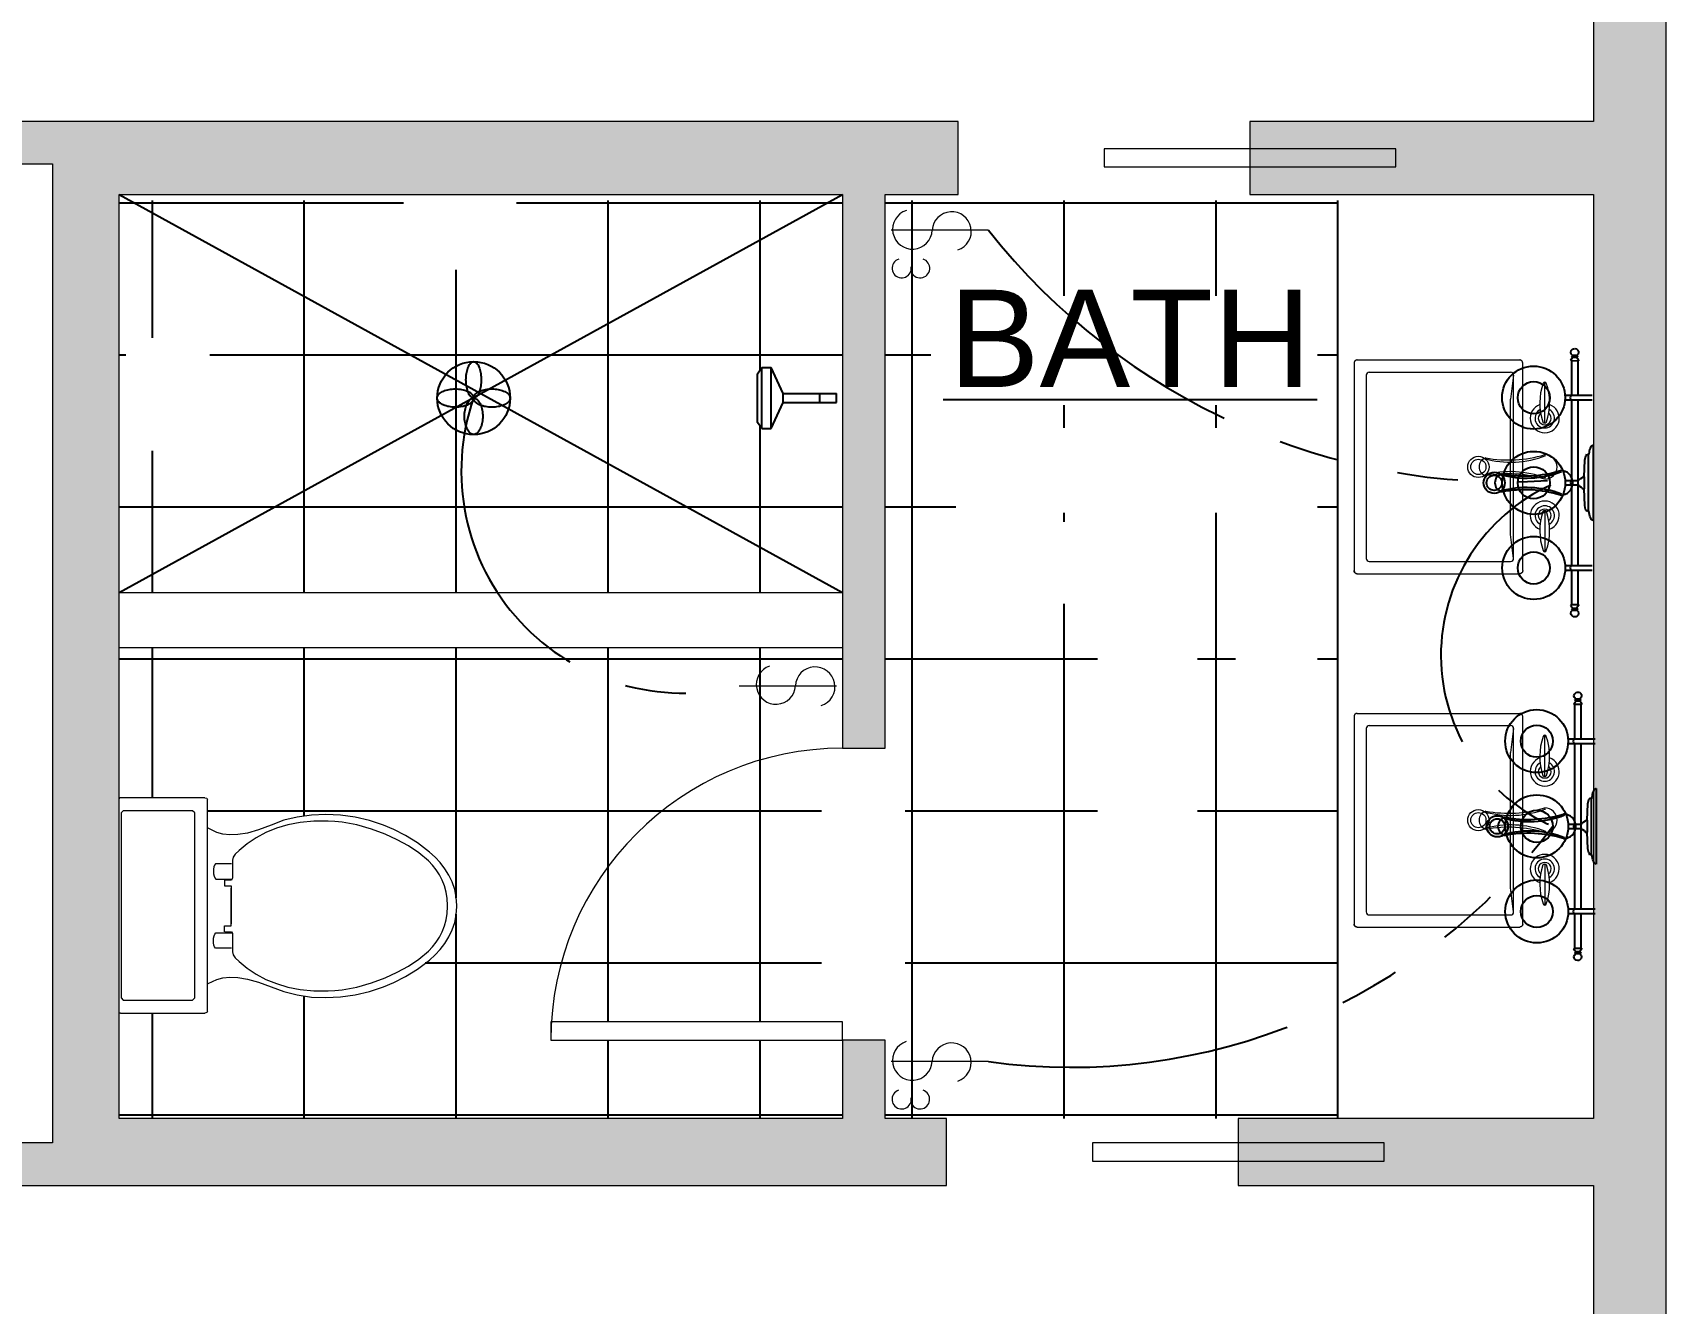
# Model space of a CAD drawing. Header units: inches. Extents: x -28708 to -16583, y 64755 to 66587.
# Drawn here: x -18223.6 to -18089.3, y 65922 to 66026.5 of the extents above; entities that cross this region are included whole.
import ezdxf

# ---------------------------------------------------------------- set-up
doc = ezdxf.new("R2010")
doc.units = ezdxf.units.IN
doc.header["$LTSCALE"] = 20
doc.header["$MEASUREMENT"] = 0
doc.linetypes.add('PHANTOM', pattern=[2.5, 1.25, -0.25, 0.25, -0.25, 0.25, -0.25])
doc.linetypes.add('Solid', pattern=[0])
for name, color, linetype in [('COUNTER TOPS', 2, 'Continuous'), ('DIM', 2, 'Continuous'), ('DOOR', 3, 'Continuous'), ('ELECTRICAL FIXTURES', 1, 'Continuous'), ('HATCH', 9, 'Continuous'), ('TEXT', 3, 'Continuous'), ('WALL', 5, 'Continuous')]:
    doc.layers.add(name, color=color, linetype=linetype)
doc.layers.add('Electrical', color=1, linetype='Continuous', lineweight=25)
doc.layers.add('FIXTURES_ INTERIOR', color=1, linetype='Continuous', lineweight=5)
doc.styles.add('Arial', font='arial.ttf')

# ---------------------------------------------------------------- blocks, each defined once
blk = doc.blocks.new('A$C097535F1')
at = {"layer": 'FIXTURES_ INTERIOR', "linetype": 'Solid'}
blk.add_line((1.63, 8), (1.63, 0), dxfattribs=at)
for centre, radius, start, end in [((1.72, 4.98), 1.61, 18.6673, 266.5257), ((1.55, 1.75), 1.63, 197.9114, 87.2774)]:
    blk.add_arc(centre, radius, start, end, dxfattribs=at)
blk = doc.blocks.new('A$C7F914379')
at = {"layer": 'FIXTURES_ INTERIOR', "linetype": 'Solid'}
for p, q in [((1.63, 8), (1.63, 0)), ((4.63, 1.63), (5, 1.63))]:
    blk.add_line(p, q, dxfattribs=at)
for centre, radius, start, end in [((1.72, 4.98), 1.61, 18.6673, 266.5257), ((1.55, 1.75), 1.63, 197.9114, 87.2774), ((4.75, 2.38), 0.792, 288.2098, 161.7902), ((4.75, 0.87), 0.792, 198.2098, 71.7902)]:
    blk.add_arc(centre, radius, start, end, dxfattribs=at)
blk = doc.blocks.new('A$C6980638A')
at = {"layer": 'ELECTRICAL FIXTURES', "linetype": 'Solid'}
for p, q in [((3.86, 8.93), (3.86, 7.24)), ((4.22, 7.24), (4.22, 8.93)), ((7.93, 9), (7.93, 9.02)), ((7.93, 9.02), (11.04, 9.02)), ((7.99, 8.88), (7.93, 9)), ((8.19, 8.8), (7.99, 8.88)), ((8.26, 8.74), (8.19, 8.8)), ((8.68, 8.68), (8.26, 8.74)), ((8.75, 8.62), (8.68, 8.68)), ((8.69, 8.51), (8.71, 8.58)), ((8.74, 8.48), (8.69, 8.51)), ((8.71, 8.58), (8.75, 8.62)), ((8.82, 8.41), (8.74, 8.48)), ((13.32, 8.62), (8.75, 8.62)), ((9.18, 8.34), (8.82, 8.41)), ((10.54, 8.28), (9.18, 8.34)), ((10.5, 8.22), (10.54, 8.28)), ((10.6, 8.13), (10.5, 8.22)), ((10.54, 8.28), (11.53, 8.28)), ((10.67, 7.99), (10.6, 8.13)), ((11.04, 9.02), (14.14, 9.02)), ((11.51, 8.15), (11.42, 8.06)), ((11.57, 8.22), (11.51, 8.15)), ((12.89, 8.34), (11.53, 8.28)), ((11.53, 8.28), (11.57, 8.22)), ((13.22, 8.4), (12.89, 8.34)), ((13.29, 8.46), (13.22, 8.4)), ((13.37, 8.49), (13.29, 8.46)), ((13.37, 8.67), (13.32, 8.62)), ((13.32, 8.62), (13.39, 8.54)), ((13.79, 8.73), (13.37, 8.67)), ((13.39, 8.54), (13.37, 8.49)), ((13.84, 8.77), (13.79, 8.73)), ((13.95, 8.82), (13.84, 8.77)), ((14.09, 8.89), (13.95, 8.82)), ((14.14, 9.02), (14.09, 8.89)), ((17.86, 8.93), (17.86, 7.78)), ((18.22, 7.78), (18.22, 8.93)), ((0, 7.51), (0.02, 7.64)), ((0.01, 7.4), (0, 7.51)), ((0.02, 7.4), (0.01, 7.4)), ((0.02, 7.64), (0.12, 7.76)), ((0.05, 7.33), (0.02, 7.4)), ((0.16, 7.22), (0.05, 7.33)), ((0.12, 7.76), (0.21, 7.81)), ((0.31, 7.19), (0.16, 7.22)), ((0.21, 7.81), (0.31, 7.82)), ((0.31, 7.82), (0.45, 7.79)), ((0.45, 7.22), (0.31, 7.19)), ((0.45, 7.79), (0.58, 7.68)), ((0.58, 7.33), (0.45, 7.22)), ((0.58, 7.68), (0.64, 7.75)), ((0.58, 7.68), (0.58, 7.33)), ((0.61, 7.27), (0.58, 7.33)), ((0.66, 7.28), (0.61, 7.27)), ((0.64, 7.75), (0.67, 7.73)), ((0.71, 7.38), (0.66, 7.28)), ((0.67, 7.73), (0.71, 7.64)), ((0.71, 7.64), (0.82, 7.74)), ((0.71, 7.38), (0.71, 7.64)), ((0.74, 7.33), (0.71, 7.38)), ((0.96, 7.19), (0.74, 7.33)), ((0.82, 7.74), (0.98, 7.82)), ((1.02, 7.24), (0.96, 7.19)), ((0.98, 7.82), (1.01, 7.8)), ((1.01, 7.8), (1.03, 7.76)), ((1.03, 7.78), (1.02, 7.24)), ((1.02, 7.24), (3.86, 7.24)), ((3.86, 7.78), (1.03, 7.78)), ((3.86, 7.78), (3.86, 7.78)), ((3.86, 7.24), (3.86, 6.71)), ((4.22, 7.78), (4.22, 7.78)), ((10.86, 7.78), (4.22, 7.78)), ((4.22, 6.69), (4.22, 7.24)), ((4.22, 7.24), (10.86, 7.24)), ((10.86, 7.77), (10.67, 7.99)), ((10.86, 6.7), (10.86, 7.77)), ((11.34, 7.91), (11.21, 7.79)), ((11.21, 6.69), (11.21, 7.79)), ((17.86, 7.78), (11.21, 7.78)), ((11.21, 7.24), (17.86, 7.24)), ((11.42, 8.06), (11.34, 7.91)), ((17.86, 7.78), (17.86, 6.71)), ((17.86, 7.78), (17.86, 7.78)), ((18.22, 6.69), (18.22, 7.78)), ((21.05, 7.78), (18.22, 7.78)), ((18.22, 7.24), (21.05, 7.24)), ((21.11, 7.19), (21.04, 7.25)), ((21.05, 7.78), (21.06, 7.8)), ((21.05, 7.24), (21.05, 7.78)), ((21.06, 7.8), (21.13, 7.81)), ((21.25, 7.27), (21.11, 7.19)), ((21.13, 7.81), (21.33, 7.68)), ((21.37, 7.38), (21.25, 7.27)), ((21.33, 7.68), (21.37, 7.64)), ((21.37, 7.64), (21.41, 7.74)), ((21.37, 7.64), (21.37, 7.38)), ((21.41, 7.28), (21.37, 7.38)), ((21.41, 7.74), (21.44, 7.75)), ((21.45, 7.26), (21.41, 7.28)), ((21.44, 7.75), (21.5, 7.68)), ((21.5, 7.33), (21.45, 7.26)), ((21.5, 7.68), (21.63, 7.79)), ((21.5, 7.33), (21.5, 7.68)), ((21.63, 7.22), (21.5, 7.33)), ((21.63, 7.79), (21.77, 7.82)), ((21.77, 7.19), (21.63, 7.22)), ((21.77, 7.82), (21.91, 7.79)), ((21.86, 7.2), (21.77, 7.19)), ((21.95, 7.25), (21.86, 7.2)), ((21.91, 7.79), (22.02, 7.68)), ((22.05, 7.38), (21.95, 7.25)), ((22.02, 7.68), (22.06, 7.61)), ((22.07, 7.51), (22.05, 7.38)), ((22.06, 7.61), (22.07, 7.51))]:
    blk.add_line(p, q, dxfattribs=at)
for centre, radius in [((4.03, 4.12), 2.59), ((4.04, 4.13), 1.32), ((11.04, 4.13), 2.59), ((11.04, 4.13), 1.32), ((18.04, 4.13), 2.59), ((18.04, 4.13), 1.32), ((11.04, 0.88), 0.875), ((11.04, 0.88), 0.625)]:
    blk.add_circle(centre, radius, dxfattribs=at)
for centre, radius, start, end in [((4.04, 7.34), 0.208, 208.7455, 331.2219), ((11.04, 6.33), 1.01, 359.986, 179.972), ((11.01, 8.24), 0.494, 252.5031, 294.4345), ((11.04, 7.35), 0.209, 212.1915, 327.7725), ((18.04, 7.34), 0.211, 209.5214, 328.8075), ((0.17, 3.37), 10.3, 349.5485, 16.7194), ((2.63, 3.52), 8.02, 344.3919, 21.2105), ((19.45, 3.52), 8.02, 158.7888, 195.6086), ((21.91, 3.37), 10.3, 163.2895, 190.4411), ((11.04, 1.7), 0.767, 194.9231, 345.0946)]:
    blk.add_arc(centre, radius, start, end, dxfattribs=at)
blk = doc.blocks.new('A$C249171AF')
at = {"layer": 'ELECTRICAL FIXTURES', "linetype": 'Solid'}
for p, q in [((2.49, 5.36), (2.52, 5.46)), ((2.52, 5.46), (2.56, 5.56)), ((2.56, 5.56), (2.6, 5.65)), ((2.6, 5.65), (2.64, 5.73)), ((2.64, 5.73), (2.69, 5.8)), ((2.69, 5.8), (2.74, 5.86)), ((2.74, 5.86), (2.79, 5.91)), ((2.79, 5.91), (2.84, 5.95)), ((2.84, 5.95), (2.89, 5.98)), ((2.89, 5.98), (2.95, 5.99)), ((2.95, 5.99), (3, 6)), ((3, 6), (3, 6)), ((3, 6), (3.05, 5.99)), ((3.05, 5.99), (3.11, 5.98)), ((3.11, 5.98), (3.16, 5.95)), ((3.16, 5.95), (3.21, 5.91)), ((3.21, 5.91), (3.26, 5.86)), ((3.26, 5.86), (3.31, 5.8)), ((3.31, 5.8), (3.36, 5.73)), ((3.36, 5.73), (3.4, 5.65)), ((3.4, 5.65), (3.44, 5.56)), ((3.44, 5.56), (3.48, 5.46)), ((3.48, 5.46), (3.51, 5.36)), ((2.37, 4.5), (2.38, 4.63)), ((2.38, 4.37), (2.37, 4.5)), ((2.38, 4.76), (2.4, 4.89)), ((2.38, 4.63), (2.38, 4.76)), ((2.38, 4.24), (2.38, 4.37)), ((2.4, 4.11), (2.38, 4.24)), ((2.4, 4.89), (2.41, 5.01)), ((2.41, 3.99), (2.4, 4.11)), ((2.41, 5.01), (2.43, 5.13)), ((2.43, 5.13), (2.46, 5.25)), ((2.46, 5.25), (2.49, 5.36)), ((3.51, 5.36), (3.54, 5.25)), ((3.54, 5.25), (3.57, 5.13)), ((3.57, 5.13), (3.59, 5.01)), ((3.59, 5.01), (3.6, 4.89)), ((3.6, 4.11), (3.59, 3.99)), ((3.6, 4.89), (3.62, 4.76)), ((3.62, 4.24), (3.6, 4.11)), ((3.62, 4.76), (3.62, 4.63)), ((3.62, 4.63), (3.62, 4.5)), ((3.62, 4.5), (3.62, 4.37)), ((3.62, 4.37), (3.62, 4.24)), ((0, 3), (0.01, 3.07)), ((0.01, 2.93), (0, 3)), ((0.01, 3.07), (0.02, 3.13)), ((0.02, 2.87), (0.01, 2.93)), ((0.02, 3.13), (0.05, 3.19)), ((0.05, 2.81), (0.02, 2.87)), ((0.05, 3.19), (0.09, 3.26)), ((0.09, 2.74), (0.05, 2.81)), ((0.09, 3.26), (0.14, 3.32)), ((0.14, 2.68), (0.09, 2.74)), ((0.14, 3.32), (0.2, 3.37)), ((0.2, 3.37), (0.27, 3.43)), ((0.27, 3.43), (0.35, 3.48)), ((0.35, 3.48), (0.44, 3.53)), ((0.44, 3.53), (0.54, 3.57)), ((0.54, 3.57), (0.64, 3.61)), ((0.64, 3.61), (0.75, 3.65)), ((0.75, 3.65), (0.87, 3.68)), ((0.87, 3.68), (0.99, 3.7)), ((0.99, 3.7), (1.11, 3.72)), ((1.11, 3.72), (1.24, 3.74)), ((1.24, 3.74), (1.37, 3.75)), ((1.37, 3.75), (1.5, 3.75)), ((1.5, 3.75), (1.5, 3.75)), ((1.5, 3.75), (1.63, 3.75)), ((1.63, 3.75), (1.76, 3.74)), ((1.76, 3.74), (1.89, 3.72)), ((1.89, 3.72), (2.01, 3.7)), ((2.01, 3.7), (2.13, 3.68)), ((2.13, 3.68), (2.25, 3.65)), ((2.25, 3.65), (2.36, 3.61)), ((2.36, 3.61), (2.46, 3.57)), ((2.43, 3.87), (2.41, 3.99)), ((2.46, 3.75), (2.43, 3.87)), ((2.49, 3.64), (2.46, 3.75)), ((2.46, 3.57), (2.56, 3.53)), ((2.52, 3.54), (2.49, 3.64)), ((2.56, 3.44), (2.52, 3.54)), ((2.52, 2.65), (2.57, 2.73)), ((2.56, 3.53), (2.65, 3.48)), ((2.6, 3.35), (2.56, 3.44)), ((2.57, 2.73), (2.62, 2.8)), ((2.64, 3.27), (2.6, 3.35)), ((2.62, 2.8), (2.68, 2.86)), ((2.69, 3.2), (2.64, 3.27)), ((2.65, 3.48), (2.73, 3.43)), ((2.68, 2.86), (2.74, 2.91)), ((2.74, 3.14), (2.69, 3.2)), ((2.73, 3.43), (2.8, 3.37)), ((2.79, 3.09), (2.74, 3.14)), ((2.74, 2.91), (2.81, 2.95)), ((2.84, 3.05), (2.79, 3.09)), ((2.8, 3.37), (2.86, 3.32)), ((2.81, 2.95), (2.87, 2.98)), ((2.89, 3.02), (2.84, 3.05)), ((2.86, 3.32), (2.91, 3.26)), ((2.91, 2.74), (2.86, 2.68)), ((2.87, 2.98), (2.93, 2.99)), ((2.95, 3.01), (2.89, 3.02)), ((2.91, 3.26), (2.95, 3.19)), ((2.95, 2.81), (2.91, 2.74)), ((2.93, 2.99), (3, 3)), ((2.95, 3.19), (2.98, 3.13)), ((3, 3), (2.95, 3.01)), ((2.98, 2.87), (2.95, 2.81)), ((2.98, 3.13), (2.99, 3.07)), ((2.99, 2.93), (2.98, 2.87)), ((2.99, 3.07), (3, 3)), ((3, 3), (2.99, 2.93)), ((3, 3), (3.01, 3.07)), ((3.05, 3.01), (3, 3)), ((3.01, 2.93), (3, 3)), ((3, 3), (3, 3)), ((3, 3), (3.07, 2.99)), ((3.01, 3.07), (3.02, 3.13)), ((3.02, 2.87), (3.01, 2.93)), ((3.02, 3.13), (3.05, 3.19)), ((3.05, 2.81), (3.02, 2.87)), ((3.05, 3.19), (3.09, 3.26)), ((3.11, 3.02), (3.05, 3.01)), ((3.09, 2.74), (3.05, 2.81)), ((3.07, 2.99), (3.13, 2.98)), ((3.09, 3.26), (3.14, 3.32)), ((3.14, 2.68), (3.09, 2.74)), ((3.16, 3.05), (3.11, 3.02)), ((3.13, 2.98), (3.19, 2.95)), ((3.14, 3.32), (3.2, 3.37)), ((3.21, 3.09), (3.16, 3.05)), ((3.19, 2.95), (3.26, 2.91)), ((3.2, 3.37), (3.27, 3.43)), ((3.26, 3.14), (3.21, 3.09)), ((3.31, 3.2), (3.26, 3.14)), ((3.26, 2.91), (3.32, 2.86)), ((3.27, 3.43), (3.35, 3.48)), ((3.36, 3.27), (3.31, 3.2)), ((3.32, 2.86), (3.37, 2.8)), ((3.35, 3.48), (3.44, 3.53)), ((3.4, 3.35), (3.36, 3.27)), ((3.37, 2.8), (3.43, 2.73)), ((3.44, 3.44), (3.4, 3.35)), ((3.43, 2.73), (3.48, 2.65)), ((3.44, 3.53), (3.54, 3.57)), ((3.48, 3.54), (3.44, 3.44)), ((3.51, 3.64), (3.48, 3.54)), ((3.54, 3.75), (3.51, 3.64)), ((3.57, 3.87), (3.54, 3.75)), ((3.54, 3.57), (3.64, 3.61)), ((3.59, 3.99), (3.57, 3.87)), ((3.64, 3.61), (3.75, 3.65)), ((3.75, 3.65), (3.87, 3.68)), ((3.87, 3.68), (3.99, 3.7)), ((3.99, 3.7), (4.11, 3.72)), ((4.11, 3.72), (4.24, 3.74)), ((4.24, 3.74), (4.37, 3.75)), ((4.37, 3.75), (4.5, 3.75)), ((4.5, 3.75), (4.5, 3.75)), ((4.5, 3.75), (4.63, 3.75)), ((4.63, 3.75), (4.76, 3.74)), ((4.76, 3.74), (4.89, 3.72)), ((4.89, 3.72), (5.01, 3.7)), ((5.01, 3.7), (5.13, 3.68)), ((5.13, 3.68), (5.25, 3.65)), ((5.25, 3.65), (5.36, 3.61)), ((5.36, 3.61), (5.46, 3.57)), ((5.46, 3.57), (5.56, 3.53)), ((5.56, 3.53), (5.65, 3.48)), ((5.65, 3.48), (5.73, 3.43)), ((5.73, 3.43), (5.8, 3.37)), ((5.8, 3.37), (5.86, 3.32)), ((5.86, 3.32), (5.91, 3.26)), ((5.91, 2.74), (5.86, 2.68)), ((5.91, 3.26), (5.95, 3.19)), ((5.95, 2.81), (5.91, 2.74)), ((5.95, 3.19), (5.98, 3.13)), ((5.98, 2.87), (5.95, 2.81)), ((5.98, 3.13), (5.99, 3.07)), ((5.99, 2.93), (5.98, 2.87)), ((5.99, 3.07), (6, 3)), ((6, 3), (5.99, 2.93)), ((0.2, 2.62), (0.14, 2.68)), ((0.27, 2.57), (0.2, 2.62)), ((0.35, 2.52), (0.27, 2.57)), ((0.44, 2.47), (0.35, 2.52)), ((0.54, 2.43), (0.44, 2.47)), ((0.64, 2.39), (0.54, 2.43)), ((0.75, 2.35), (0.64, 2.39)), ((0.87, 2.32), (0.75, 2.35)), ((0.99, 2.3), (0.87, 2.32)), ((1.11, 2.28), (0.99, 2.3)), ((1.24, 2.26), (1.11, 2.28)), ((1.37, 2.25), (1.24, 2.26)), ((1.5, 2.25), (1.37, 2.25)), ((1.63, 2.25), (1.5, 2.25)), ((1.76, 2.26), (1.63, 2.25)), ((1.89, 2.28), (1.76, 2.26)), ((2.01, 2.3), (1.89, 2.28)), ((2.13, 2.32), (2.01, 2.3)), ((2.25, 2.35), (2.13, 2.32)), ((2.36, 2.39), (2.25, 2.35)), ((2.25, 1.63), (2.26, 1.76)), ((2.25, 1.5), (2.25, 1.63)), ((2.25, 1.37), (2.25, 1.5)), ((2.26, 1.24), (2.25, 1.37)), ((2.26, 1.76), (2.28, 1.89)), ((2.28, 1.89), (2.3, 2.01)), ((2.3, 2.01), (2.32, 2.13)), ((2.32, 2.13), (2.35, 2.25)), ((2.35, 2.25), (2.39, 2.36)), ((2.46, 2.43), (2.36, 2.39)), ((2.39, 2.36), (2.43, 2.46)), ((2.43, 2.46), (2.47, 2.56)), ((2.56, 2.47), (2.46, 2.43)), ((2.47, 2.56), (2.52, 2.65)), ((2.65, 2.52), (2.56, 2.47)), ((2.73, 2.57), (2.65, 2.52)), ((2.8, 2.63), (2.73, 2.57)), ((2.86, 2.68), (2.8, 2.63)), ((3.2, 2.62), (3.14, 2.68)), ((3.27, 2.57), (3.2, 2.62)), ((3.35, 2.52), (3.27, 2.57)), ((3.44, 2.47), (3.35, 2.52)), ((3.54, 2.43), (3.44, 2.47)), ((3.48, 2.65), (3.53, 2.56)), ((3.53, 2.56), (3.57, 2.46)), ((3.64, 2.39), (3.54, 2.43)), ((3.57, 2.46), (3.61, 2.36)), ((3.61, 2.36), (3.65, 2.25)), ((3.75, 2.35), (3.64, 2.39)), ((3.65, 2.25), (3.68, 2.13)), ((3.68, 2.13), (3.7, 2.01)), ((3.7, 2.01), (3.72, 1.89)), ((3.72, 1.89), (3.74, 1.76)), ((3.74, 1.76), (3.75, 1.63)), ((3.75, 1.37), (3.74, 1.24)), ((3.87, 2.32), (3.75, 2.35)), ((3.75, 1.63), (3.75, 1.5)), ((3.75, 1.5), (3.75, 1.37)), ((3.99, 2.3), (3.87, 2.32)), ((4.11, 2.28), (3.99, 2.3)), ((4.24, 2.26), (4.11, 2.28)), ((4.37, 2.25), (4.24, 2.26)), ((4.5, 2.25), (4.37, 2.25)), ((4.63, 2.25), (4.5, 2.25)), ((4.76, 2.26), (4.63, 2.25)), ((4.89, 2.28), (4.76, 2.26)), ((5.01, 2.3), (4.89, 2.28)), ((5.13, 2.32), (5.01, 2.3)), ((5.25, 2.35), (5.13, 2.32)), ((5.36, 2.39), (5.25, 2.35)), ((5.46, 2.43), (5.36, 2.39)), ((5.56, 2.47), (5.46, 2.43)), ((5.65, 2.52), (5.56, 2.47)), ((5.73, 2.57), (5.65, 2.52)), ((5.8, 2.63), (5.73, 2.57)), ((5.86, 2.68), (5.8, 2.63)), ((2.28, 1.11), (2.26, 1.24)), ((2.3, 0.99), (2.28, 1.11)), ((2.32, 0.87), (2.3, 0.99)), ((2.35, 0.75), (2.32, 0.87)), ((2.39, 0.64), (2.35, 0.75)), ((2.43, 0.54), (2.39, 0.64)), ((2.47, 0.44), (2.43, 0.54)), ((2.52, 0.35), (2.47, 0.44)), ((2.57, 0.27), (2.52, 0.35)), ((2.63, 0.2), (2.57, 0.27)), ((2.68, 0.14), (2.63, 0.2)), ((2.74, 0.09), (2.68, 0.14)), ((2.81, 0.05), (2.74, 0.09)), ((2.87, 0.02), (2.81, 0.05)), ((2.93, 0.01), (2.87, 0.02)), ((3, 0), (2.93, 0.01)), ((3.07, 0.01), (3, 0)), ((3.13, 0.02), (3.07, 0.01)), ((3.19, 0.05), (3.13, 0.02)), ((3.26, 0.09), (3.19, 0.05)), ((3.32, 0.14), (3.26, 0.09)), ((3.38, 0.2), (3.32, 0.14)), ((3.43, 0.27), (3.38, 0.2)), ((3.48, 0.35), (3.43, 0.27)), ((3.53, 0.44), (3.48, 0.35)), ((3.57, 0.54), (3.53, 0.44)), ((3.61, 0.64), (3.57, 0.54)), ((3.65, 0.75), (3.61, 0.64)), ((3.68, 0.87), (3.65, 0.75)), ((3.7, 0.99), (3.68, 0.87)), ((3.72, 1.11), (3.7, 0.99)), ((3.74, 1.24), (3.72, 1.11))]:
    blk.add_line(p, q, dxfattribs=at)
blk.add_circle((3, 3), 3, dxfattribs=at)
blk = doc.blocks.new('A$C3BC31441')
at = {"layer": 'WALL', "linetype": 'Continuous', "lineweight": 0}
for points in [[(594, 382), (588, 382), (588, 359), (589.5, 357), (594, 359)], [(382.75, 359), (379.25, 355.5), (461.25, 355.5), (463.29, 355.37), (461.25, 359)], [(461.25, 359), (463.29, 355.37), (466.75, 353), (526.25, 353), (527.42, 354.71), (526.25, 359)], [(526.25, 359), (527.42, 354.71), (529.75, 353), (535.75, 353), (535.75, 359)], [(559.75, 359), (559.75, 353), (588, 353), (589.5, 357), (588, 359)], [(594, 359), (589.5, 357), (588, 353), (588, 277), (589.54, 275.17), (594, 277)], [(461.25, 277), (465.37, 275.17), (466.75, 277), (466.75, 353), (463.29, 355.37), (461.25, 355.5)], [(526.25, 307.46), (529.75, 307.46), (529.75, 353), (527.42, 354.71), (526.25, 353)], [(526.25, 277), (527.42, 275.46), (529.75, 277), (529.75, 283.46), (526.25, 283.46)], [(461.25, 275), (466.75, 271.5), (466.75, 271.5), (465.37, 275.17), (461.25, 277)], [(466.75, 277), (465.37, 275.17), (466.75, 271.5), (526.25, 271.5), (527.42, 275.46), (526.25, 277)], [(529.75, 277), (527.42, 275.46), (526.25, 271.5), (534.79, 271.5), (534.79, 277)], [(558.79, 277), (558.79, 271.5), (588, 271.5), (589.54, 275.17), (588, 277)], [(594, 277), (589.54, 275.17), (588, 271.5), (588, 248), (594, 248)], [(410.25, 275), (411.42, 272.37), (413.75, 271.5), (466.75, 271.5), (461.25, 275)]]:
    blk.add_hatch(color=9, dxfattribs=at).paths.add_polyline_path(points, flags=0)
at = {"layer": 'COUNTER TOPS', "color": 9, "linetype": 'Solid'}
blk.add_line((566.99, 277), (566.99, 352.5), dxfattribs=at)
at = {"layer": 'DOOR', "color": 9, "linetype": 'Continuous', "lineweight": 0}
for p, q in [((571.75, 356.75), (547.75, 356.75)), ((547.75, 356.75), (547.75, 355.25)), ((571.75, 355.25), (571.75, 356.75)), ((547.75, 355.25), (571.75, 355.25)), ((526.25, 284.96), (502.25, 284.96)), ((502.25, 284.96), (502.25, 283.46)), ((526.25, 283.46), (526.25, 284.96)), ((502.25, 283.46), (526.25, 283.46)), ((570.79, 275), (546.79, 275)), ((546.79, 275), (546.79, 273.5)), ((570.79, 273.5), (570.79, 275)), ((546.79, 273.5), (570.79, 273.5))]:
    blk.add_line(p, q, dxfattribs=at)
blk.add_arc((526.25, 283.46), 24, 90, 180, dxfattribs=at)
at = {"layer": 'FIXTURES_ INTERIOR', "color": 9, "linetype": 'ByBlock', "lineweight": -2}
for p, q in [((466.75, 320.25), (526.25, 353)), ((466.75, 353), (526.25, 320.25)), ((519.24, 338.25), (519.61, 338.75)), ((519.61, 338.75), (520.36, 338.75)), ((519.61, 333.75), (519.61, 338.75)), ((521.36, 336.63), (520.36, 338.75)), ((520.36, 333.75), (520.36, 338.75)), ((519.24, 334.25), (519.24, 338.25)), ((521.36, 336.63), (525.74, 336.63)), ((521.36, 335.88), (521.36, 336.63)), ((524.36, 335.88), (524.36, 336.63)), ((525.74, 335.88), (525.74, 336.63)), ((520.36, 333.75), (521.36, 335.88)), ((521.36, 335.88), (525.74, 335.88)), ((519.61, 333.75), (519.24, 334.25)), ((519.61, 333.75), (520.36, 333.75))]:
    blk.add_line(p, q, dxfattribs=at)
at = {"layer": 'FIXTURES_ INTERIOR', "color": 9, "linetype": 'Solid'}
for p, q in [((568.32, 339.14), (568.31, 339.13)), ((568.31, 339.13), (568.31, 322.06)), ((568.33, 339.21), (568.32, 339.2)), ((568.32, 339.2), (568.32, 339.18)), ((568.32, 339.18), (568.32, 339.17)), ((568.32, 339.17), (568.32, 339.16)), ((568.32, 339.16), (568.32, 339.14)), ((568.34, 339.24), (568.33, 339.23)), ((568.33, 339.23), (568.33, 339.21)), ((568.35, 339.25), (568.34, 339.24)), ((568.36, 339.26), (568.35, 339.25)), ((568.37, 339.29), (568.36, 339.28)), ((568.36, 339.28), (568.36, 339.26)), ((568.38, 339.3), (568.37, 339.29)), ((568.39, 339.31), (568.38, 339.3)), ((568.4, 339.32), (568.39, 339.31)), ((568.42, 339.33), (568.4, 339.32)), ((568.43, 339.34), (568.42, 339.33)), ((568.44, 339.34), (568.43, 339.34)), ((568.45, 339.35), (568.44, 339.34)), ((568.47, 339.36), (568.45, 339.35)), ((568.48, 339.36), (568.47, 339.36)), ((568.5, 339.37), (568.48, 339.36)), ((568.51, 339.37), (568.5, 339.37)), ((568.52, 339.37), (568.51, 339.37)), ((568.54, 339.38), (568.52, 339.37)), ((568.55, 339.38), (568.54, 339.38)), ((568.57, 339.38), (568.55, 339.38)), ((568.57, 339.38), (581.94, 339.38)), ((581.95, 339.38), (581.94, 339.38)), ((581.97, 339.38), (581.95, 339.38)), ((581.98, 339.37), (581.97, 339.38)), ((582, 339.37), (581.98, 339.37)), ((582.01, 339.37), (582, 339.37)), ((582.02, 339.36), (582.01, 339.37)), ((582.04, 339.36), (582.02, 339.36)), ((582.05, 339.35), (582.04, 339.36)), ((582.06, 339.34), (582.05, 339.35)), ((582.08, 339.34), (582.06, 339.34)), ((582.09, 339.33), (582.08, 339.34)), ((582.1, 339.32), (582.09, 339.33)), ((582.11, 339.31), (582.1, 339.32)), ((582.12, 339.3), (582.11, 339.31)), ((582.13, 339.29), (582.12, 339.3)), ((582.14, 339.28), (582.13, 339.29)), ((582.15, 339.26), (582.14, 339.28)), ((582.16, 339.25), (582.15, 339.26)), ((582.17, 339.24), (582.16, 339.25)), ((582.17, 339.23), (582.17, 339.24)), ((582.18, 339.21), (582.17, 339.23)), ((582.18, 339.2), (582.18, 339.21)), ((582.18, 339.18), (582.18, 339.2)), ((582.19, 339.17), (582.18, 339.18)), ((582.19, 339.16), (582.19, 339.17)), ((582.19, 339.14), (582.19, 339.16)), ((582.19, 339.13), (582.19, 339.14)), ((582.19, 322.06), (582.19, 339.13)), ((569.31, 338.13), (569.31, 323.06)), ((569.56, 338.38), (581.19, 338.38)), ((581.44, 338.13), (581.19, 336.16)), ((581.44, 323.06), (581.44, 338.13)), ((584, 334.21), (584, 337.57)), ((581.19, 325.03), (581.19, 336.16)), ((583.47, 334.59), (583.47, 334.59)), ((583.47, 326.59), (583.47, 326.59)), ((584, 326.98), (584, 323.62)), ((581.44, 323.06), (581.19, 325.03)), ((569.56, 322.81), (581.19, 322.81)), ((568.32, 322.04), (568.31, 322.06)), ((568.32, 322.07), (568.32, 322.07)), ((568.32, 322.07), (568.32, 322.06)), ((568.32, 322.06), (568.32, 322.06)), ((568.32, 322.06), (568.32, 322.05)), ((568.32, 322.05), (568.33, 322.03)), ((568.32, 322.03), (568.32, 322.04)), ((568.32, 322.01), (568.32, 322.03)), ((568.32, 322), (568.32, 322.01)), ((568.32, 321.99), (568.32, 322)), ((568.33, 321.97), (568.32, 321.99)), ((568.33, 322.03), (568.33, 322.02)), ((568.33, 322.02), (568.33, 322)), ((568.33, 322), (568.33, 321.99)), ((568.33, 321.99), (568.34, 321.98)), ((568.33, 321.96), (568.33, 321.97)), ((568.34, 321.95), (568.33, 321.96)), ((568.34, 321.98), (568.34, 321.96)), ((568.34, 321.96), (568.35, 321.95)), ((568.35, 321.93), (568.34, 321.95)), ((568.35, 321.95), (568.36, 321.94)), ((568.36, 321.92), (568.35, 321.93)), ((568.36, 321.94), (568.36, 321.92)), ((568.36, 321.91), (568.36, 321.92)), ((568.36, 321.92), (568.37, 321.91)), ((568.37, 321.9), (568.36, 321.91)), ((568.37, 321.91), (568.38, 321.9)), ((568.38, 321.89), (568.37, 321.9)), ((568.38, 321.9), (568.39, 321.89)), ((568.39, 321.88), (568.38, 321.89)), ((568.39, 321.89), (568.4, 321.88)), ((568.4, 321.87), (568.39, 321.88)), ((568.4, 321.88), (568.41, 321.87)), ((568.42, 321.86), (568.4, 321.87)), ((568.41, 321.87), (568.42, 321.86)), ((568.43, 321.85), (568.42, 321.86)), ((568.42, 321.86), (568.43, 321.85)), ((568.44, 321.84), (568.43, 321.85)), ((568.43, 321.85), (568.44, 321.84)), ((568.45, 321.83), (568.44, 321.84)), ((568.44, 321.84), (568.46, 321.84)), ((568.47, 321.83), (568.45, 321.83)), ((568.46, 321.84), (568.47, 321.83)), ((568.48, 321.82), (568.47, 321.83)), ((568.47, 321.83), (568.48, 321.83)), ((568.48, 321.83), (568.5, 321.82)), ((568.5, 321.82), (568.48, 321.82)), ((568.51, 321.81), (568.5, 321.82)), ((568.5, 321.82), (568.51, 321.82)), ((568.51, 321.82), (568.53, 321.81)), ((568.52, 321.81), (568.51, 321.81)), ((568.54, 321.81), (568.52, 321.81)), ((568.53, 321.81), (568.54, 321.81)), ((568.55, 321.81), (568.54, 321.81)), ((568.54, 321.81), (568.56, 321.81)), ((568.57, 321.81), (568.55, 321.81)), ((568.56, 321.81), (568.57, 321.81)), ((568.57, 321.81), (581.94, 321.81)), ((581.95, 321.81), (581.94, 321.81)), ((581.97, 321.81), (581.95, 321.81)), ((581.98, 321.81), (581.97, 321.81)), ((582, 321.81), (581.98, 321.81)), ((582.01, 321.82), (582, 321.81)), ((582.02, 321.82), (582.01, 321.82)), ((582.04, 321.83), (582.02, 321.82)), ((582.05, 321.83), (582.04, 321.83)), ((582.06, 321.84), (582.05, 321.83)), ((582.08, 321.85), (582.06, 321.84)), ((582.09, 321.86), (582.08, 321.85)), ((582.1, 321.87), (582.09, 321.86)), ((582.11, 321.88), (582.1, 321.87)), ((582.12, 321.89), (582.11, 321.88)), ((582.13, 321.9), (582.12, 321.89)), ((582.14, 321.91), (582.13, 321.9)), ((582.15, 321.92), (582.14, 321.91)), ((582.16, 321.93), (582.15, 321.92)), ((582.17, 321.95), (582.16, 321.93)), ((582.18, 321.97), (582.17, 321.96)), ((582.17, 321.96), (582.17, 321.95)), ((582.19, 322.01), (582.18, 322)), ((582.18, 322), (582.18, 321.99)), ((582.18, 321.99), (582.18, 321.97)), ((582.19, 322.06), (582.19, 322.04)), ((582.19, 322.04), (582.19, 322.03)), ((582.19, 322.03), (582.19, 322.01)), ((466.71, 320.25), (526.25, 320.25)), ((466.71, 315.75), (526.25, 315.75)), ((568.32, 310.09), (568.31, 310.07)), ((568.31, 310.07), (568.31, 293)), ((568.33, 310.16), (568.32, 310.14)), ((568.32, 310.14), (568.32, 310.13)), ((568.32, 310.13), (568.32, 310.12)), ((568.32, 310.12), (568.32, 310.1)), ((568.32, 310.1), (568.32, 310.09)), ((568.34, 310.18), (568.33, 310.17)), ((568.33, 310.17), (568.33, 310.16)), ((568.35, 310.2), (568.34, 310.18)), ((568.36, 310.21), (568.35, 310.2)), ((568.37, 310.23), (568.36, 310.22)), ((568.36, 310.22), (568.36, 310.21)), ((568.38, 310.24), (568.37, 310.23)), ((568.39, 310.25), (568.38, 310.24)), ((568.4, 310.26), (568.39, 310.25)), ((568.42, 310.27), (568.4, 310.26)), ((568.43, 310.28), (568.42, 310.27)), ((568.44, 310.29), (568.43, 310.28)), ((568.45, 310.3), (568.44, 310.29)), ((568.47, 310.3), (568.45, 310.3)), ((568.48, 310.31), (568.47, 310.3)), ((568.5, 310.31), (568.48, 310.31)), ((568.51, 310.32), (568.5, 310.31)), ((568.52, 310.32), (568.51, 310.32)), ((568.54, 310.32), (568.52, 310.32)), ((568.55, 310.32), (568.54, 310.32)), ((568.57, 310.32), (568.55, 310.32)), ((568.57, 310.32), (581.94, 310.32)), ((569.31, 309.07), (569.31, 294)), ((569.56, 309.32), (581.19, 309.32)), ((581.44, 309.07), (581.19, 307.1)), ((581.44, 294), (581.44, 309.07)), ((581.95, 310.32), (581.94, 310.32)), ((581.97, 310.32), (581.95, 310.32)), ((581.98, 310.32), (581.97, 310.32)), ((582, 310.32), (581.98, 310.32)), ((582.01, 310.31), (582, 310.32)), ((582.02, 310.31), (582.01, 310.31)), ((582.04, 310.3), (582.02, 310.31)), ((582.05, 310.3), (582.04, 310.3)), ((582.06, 310.29), (582.05, 310.3)), ((582.08, 310.28), (582.06, 310.29)), ((582.09, 310.27), (582.08, 310.28)), ((582.1, 310.26), (582.09, 310.27)), ((582.11, 310.25), (582.1, 310.26)), ((582.12, 310.24), (582.11, 310.25)), ((582.13, 310.23), (582.12, 310.24)), ((582.14, 310.22), (582.13, 310.23)), ((582.15, 310.21), (582.14, 310.22)), ((582.16, 310.2), (582.15, 310.21)), ((582.17, 310.18), (582.16, 310.2)), ((582.17, 310.17), (582.17, 310.18)), ((582.18, 310.16), (582.17, 310.17)), ((582.18, 310.14), (582.18, 310.16)), ((582.18, 310.13), (582.18, 310.14)), ((582.19, 310.12), (582.18, 310.13)), ((582.19, 310.1), (582.19, 310.12)), ((582.19, 310.09), (582.19, 310.1)), ((582.19, 310.07), (582.19, 310.09)), ((582.19, 293), (582.19, 310.07)), ((584, 305.15), (584, 308.51)), ((581.19, 295.97), (581.19, 307.1)), ((583.47, 305.54), (583.47, 305.54)), ((473.79, 303.39), (466.75, 303.39)), ((466.75, 303.39), (466.75, 303.29)), ((466.75, 285.78), (466.75, 303.29)), ((473.79, 303.39), (473.95, 303.34)), ((473.95, 303.34), (474, 303.23)), ((474, 285.84), (474, 303.23)), ((467.08, 302.32), (466.9, 302.15)), ((466.9, 302.15), (466.9, 286.93)), ((472.78, 302.32), (467.08, 302.32)), ((472.96, 302.15), (472.78, 302.32)), ((472.96, 286.93), (472.96, 302.15)), ((479.24, 301.14), (478.21, 300.74)), ((480.29, 301.53), (479.24, 301.14)), ((480.62, 301.15), (479.67, 300.87)), ((481.39, 301.8), (480.29, 301.53)), ((481.64, 301.34), (480.62, 301.15)), ((482.55, 301.96), (481.39, 301.8)), ((482.74, 301.45), (481.64, 301.34)), ((483.74, 302.02), (482.55, 301.96)), ((483.92, 301.45), (482.74, 301.45)), ((484.95, 301.96), (483.74, 302.02)), ((484.48, 301.43), (483.92, 301.45)), ((485.07, 301.37), (484.48, 301.43)), ((486.15, 301.79), (484.95, 301.96)), ((486.29, 301.15), (485.07, 301.37)), ((487.34, 301.51), (486.15, 301.79)), ((487.5, 300.81), (486.29, 301.15)), ((488.49, 301.13), (487.34, 301.51)), ((489.33, 300.76), (488.49, 301.13)), ((474.78, 300.52), (474.05, 300.87)), ((475.26, 300.4), (474.78, 300.52)), ((475.84, 300.34), (475.26, 300.4)), ((476.51, 300.36), (475.84, 300.34)), ((477.3, 300.48), (476.51, 300.36)), ((478, 300.09), (477.26, 299.6)), ((478.21, 300.74), (477.3, 300.48)), ((478.8, 300.52), (478, 300.09)), ((479.67, 300.87), (478.8, 300.52)), ((488.63, 300.38), (487.5, 300.81)), ((489.6, 299.93), (488.63, 300.38)), ((490.29, 300.28), (489.33, 300.76)), ((490.53, 299.42), (489.6, 299.93)), ((491.29, 299.67), (490.29, 300.28)), ((492.26, 298.92), (491.29, 299.67)), ((476.12, 298.49), (476.05, 298.25)), ((476.29, 298.74), (476.12, 298.49)), ((476.6, 299.06), (476.29, 298.74)), ((477.26, 299.6), (476.6, 299.06)), ((491.39, 298.85), (490.53, 299.42)), ((492.17, 298.2), (491.39, 298.85)), ((492.72, 298.5), (492.26, 298.92)), ((493.14, 298.05), (492.72, 298.5)), ((474.53, 297.7), (474.5, 297.52)), ((474.5, 297.52), (474.5, 297.33)), ((474.5, 297.33), (474.51, 297.13)), ((474.51, 297.13), (474.54, 296.95)), ((474.58, 297.85), (474.53, 297.7)), ((474.65, 297.95), (474.58, 297.85)), ((475.98, 297.95), (474.65, 297.95)), ((476.05, 298.25), (476.05, 296.76)), ((492.51, 297.84), (492.17, 298.2)), ((492.82, 297.45), (492.51, 297.84)), ((493.09, 297.04), (492.82, 297.45)), ((493.32, 296.6), (493.09, 297.04)), ((493.52, 297.55), (493.14, 298.05)), ((493.86, 297.02), (493.52, 297.55)), ((494.13, 296.46), (493.86, 297.02)), ((583.47, 297.54), (583.47, 297.54)), ((584, 297.92), (584, 294.56)), ((474.54, 296.95), (474.6, 296.79)), ((474.6, 296.79), (474.68, 296.68)), ((474.68, 296.68), (475.97, 296.68)), ((475.4, 296.6), (475.4, 296.13)), ((475.4, 296.13), (475.94, 296.13)), ((475.97, 296.62), (475.44, 296.62)), ((475.94, 296.13), (475.94, 293.01)), ((475.94, 292.84), (475.94, 295.96)), ((476.05, 296.76), (475.97, 296.62)), ((493.5, 296.13), (493.32, 296.6)), ((493.64, 295.62), (493.5, 296.13)), ((494.34, 295.85), (494.13, 296.46)), ((494.47, 295.21), (494.34, 295.85)), ((581.44, 294), (581.19, 295.97)), ((493.72, 295.09), (493.64, 295.62)), ((493.75, 294.52), (493.72, 295.09)), ((493.72, 293.88), (493.75, 294.44)), ((493.75, 294.44), (493.75, 294.52)), ((494.51, 294.52), (494.47, 295.21)), ((494.47, 293.76), (494.51, 294.44)), ((494.51, 294.44), (494.51, 294.52)), ((493.5, 292.84), (493.64, 293.34)), ((493.64, 293.34), (493.72, 293.88)), ((494.13, 292.51), (494.34, 293.12)), ((494.34, 293.12), (494.47, 293.76)), ((568.32, 292.99), (568.31, 293)), ((568.32, 293.01), (568.32, 293.02)), ((568.32, 293.01), (568.32, 293.01)), ((568.32, 293.01), (568.32, 293.01)), ((568.32, 293.01), (568.32, 292.99)), ((568.32, 292.97), (568.32, 292.99)), ((568.32, 292.99), (568.33, 292.98)), ((568.32, 292.96), (568.32, 292.97)), ((568.32, 292.95), (568.32, 292.96)), ((568.32, 292.93), (568.32, 292.95)), ((568.33, 292.98), (568.33, 292.96)), ((568.33, 292.96), (568.33, 292.95)), ((568.33, 292.95), (568.33, 292.93)), ((569.56, 293.75), (581.19, 293.75)), ((582.19, 292.96), (582.18, 292.95)), ((582.18, 292.95), (582.18, 292.93)), ((582.19, 293), (582.19, 292.99)), ((582.19, 292.99), (582.19, 292.97)), ((582.19, 292.97), (582.19, 292.96)), ((474.5, 291.64), (474.51, 291.83)), ((474.5, 291.45), (474.5, 291.64)), ((474.51, 291.83), (474.54, 292.02)), ((474.54, 292.02), (474.6, 292.17)), ((474.6, 292.17), (474.68, 292.29)), ((474.68, 292.29), (475.97, 292.29)), ((475.4, 292.36), (475.4, 292.84)), ((475.4, 292.84), (475.94, 292.84)), ((475.44, 292.35), (475.97, 292.35)), ((475.97, 292.35), (476.05, 292.21)), ((476.05, 292.21), (476.05, 290.71)), ((492.82, 291.52), (493.09, 291.93)), ((493.09, 291.93), (493.32, 292.37)), ((493.32, 292.37), (493.5, 292.84)), ((493.52, 291.41), (493.86, 291.94)), ((493.86, 291.94), (494.13, 292.51)), ((568.33, 292.92), (568.32, 292.93)), ((568.33, 292.93), (568.34, 292.92)), ((568.33, 292.9), (568.33, 292.92)), ((568.34, 292.89), (568.33, 292.9)), ((568.34, 292.92), (568.34, 292.91)), ((568.34, 292.91), (568.35, 292.9)), ((568.35, 292.88), (568.34, 292.89)), ((568.35, 292.9), (568.36, 292.88)), ((568.36, 292.87), (568.35, 292.88)), ((568.36, 292.88), (568.36, 292.87)), ((568.36, 292.85), (568.36, 292.87)), ((568.36, 292.87), (568.37, 292.86)), ((568.37, 292.84), (568.36, 292.85)), ((568.37, 292.86), (568.38, 292.85)), ((568.38, 292.83), (568.37, 292.84)), ((568.38, 292.85), (568.39, 292.84)), ((568.39, 292.82), (568.38, 292.83)), ((568.39, 292.84), (568.4, 292.83)), ((568.4, 292.81), (568.39, 292.82)), ((568.4, 292.83), (568.41, 292.82)), ((568.42, 292.8), (568.4, 292.81)), ((568.41, 292.82), (568.42, 292.81)), ((568.42, 292.81), (568.43, 292.8)), ((568.43, 292.79), (568.42, 292.8)), ((568.43, 292.8), (568.44, 292.79)), ((568.44, 292.79), (568.43, 292.79)), ((568.45, 292.78), (568.44, 292.79)), ((568.44, 292.79), (568.46, 292.78)), ((568.47, 292.77), (568.45, 292.78)), ((568.46, 292.78), (568.47, 292.78)), ((568.47, 292.78), (568.48, 292.77)), ((568.48, 292.77), (568.47, 292.77)), ((568.5, 292.76), (568.48, 292.77)), ((568.48, 292.77), (568.5, 292.77)), ((568.5, 292.77), (568.51, 292.76)), ((568.51, 292.76), (568.5, 292.76)), ((568.52, 292.76), (568.51, 292.76)), ((568.51, 292.76), (568.53, 292.76)), ((568.54, 292.75), (568.52, 292.76)), ((568.53, 292.76), (568.54, 292.76)), ((568.54, 292.76), (568.56, 292.76)), ((568.55, 292.75), (568.54, 292.75)), ((568.57, 292.75), (568.55, 292.75)), ((568.56, 292.76), (568.57, 292.75)), ((568.57, 292.75), (581.94, 292.75)), ((581.95, 292.75), (581.94, 292.75)), ((581.97, 292.75), (581.95, 292.75)), ((581.98, 292.76), (581.97, 292.75)), ((582, 292.76), (581.98, 292.76)), ((582.01, 292.76), (582, 292.76)), ((582.02, 292.77), (582.01, 292.76)), ((582.04, 292.77), (582.02, 292.77)), ((582.05, 292.78), (582.04, 292.77)), ((582.06, 292.79), (582.05, 292.78)), ((582.08, 292.79), (582.06, 292.79)), ((582.09, 292.8), (582.08, 292.79)), ((582.1, 292.81), (582.09, 292.8)), ((582.11, 292.82), (582.1, 292.81)), ((582.12, 292.83), (582.11, 292.82)), ((582.13, 292.84), (582.12, 292.83)), ((582.14, 292.85), (582.13, 292.84)), ((582.15, 292.87), (582.14, 292.85)), ((582.16, 292.88), (582.15, 292.87)), ((582.17, 292.89), (582.16, 292.88)), ((582.18, 292.92), (582.17, 292.9)), ((582.17, 292.9), (582.17, 292.89)), ((582.18, 292.93), (582.18, 292.92)), ((474.53, 291.27), (474.5, 291.45)), ((474.58, 291.12), (474.53, 291.27)), ((474.65, 291.01), (474.58, 291.12)), ((475.98, 291.01), (474.65, 291.01)), ((476.05, 290.71), (476.12, 290.48)), ((476.12, 290.48), (476.29, 290.22)), ((491.39, 290.12), (492.17, 290.77)), ((492.17, 290.77), (492.51, 291.13)), ((492.26, 290.04), (492.72, 290.46)), ((492.51, 291.13), (492.82, 291.52)), ((492.72, 290.46), (493.14, 290.92)), ((493.14, 290.92), (493.52, 291.41)), ((476.29, 290.22), (476.6, 289.91)), ((476.6, 289.91), (477.26, 289.36)), ((477.26, 289.36), (478, 288.88)), ((488.63, 288.58), (489.6, 289.04)), ((489.6, 289.04), (490.53, 289.54)), ((490.29, 288.69), (491.29, 289.3)), ((490.53, 289.54), (491.39, 290.12)), ((491.29, 289.3), (492.26, 290.04)), ((474.05, 288.1), (474.78, 288.44)), ((474.78, 288.44), (475.26, 288.57)), ((475.26, 288.57), (475.84, 288.63)), ((475.84, 288.63), (476.51, 288.61)), ((476.51, 288.61), (477.3, 288.48)), ((477.3, 288.48), (478.21, 288.23)), ((478, 288.88), (478.8, 288.45)), ((478.21, 288.23), (479.24, 287.83)), ((478.8, 288.45), (479.67, 288.1)), ((479.24, 287.83), (480.29, 287.44)), ((479.67, 288.1), (480.62, 287.82)), ((480.62, 287.82), (481.64, 287.62)), ((481.64, 287.62), (482.74, 287.52)), ((484.48, 287.53), (485.07, 287.59)), ((485.07, 287.59), (486.29, 287.82)), ((486.29, 287.82), (487.5, 288.16)), ((487.34, 287.45), (488.49, 287.84)), ((487.5, 288.16), (488.63, 288.58)), ((488.49, 287.84), (489.33, 288.2)), ((489.33, 288.2), (490.29, 288.69)), ((466.9, 286.93), (467.08, 286.75)), ((467.08, 286.75), (472.78, 286.75)), ((472.78, 286.75), (472.96, 286.93)), ((480.29, 287.44), (481.39, 287.17)), ((481.39, 287.17), (482.55, 287)), ((482.55, 287), (483.74, 286.95)), ((482.74, 287.52), (483.92, 287.51)), ((483.74, 286.95), (484.95, 287.01)), ((483.92, 287.51), (484.48, 287.53)), ((484.95, 287.01), (486.15, 287.18)), ((486.15, 287.18), (487.34, 287.45)), ((466.75, 285.68), (466.75, 285.78)), ((466.85, 285.68), (466.75, 285.68)), ((466.85, 285.68), (473.79, 285.68)), ((473.95, 285.73), (473.79, 285.68)), ((474, 285.84), (473.95, 285.73))]:
    blk.add_line(p, q, dxfattribs=at)
for centre, radius in [((578.54, 330.59), 0.875), ((578.54, 330.59), 0.625), ((578.54, 301.54), 0.875), ((578.54, 301.54), 0.625)]:
    blk.add_circle(centre, radius, dxfattribs=at)
for centre, radius, start, end in [((569.56, 338.13), 0.25, 89.9436, 180.0564), ((581.19, 338.13), 0.25, 359.9436, 90.0564), ((588.49, 335.85), 4.9, 160.5604, 198.6688), ((584, 337.44), 0.128, 16.247, 163.753), ((579.5, 335.85), 4.9, 341.3312, 19.4396), ((584, 334.59), 1.19, 109.5768, 70.4121), ((584, 334.39), 0.183, 217.4414, 322.5586), ((579.36, 330.59), 0.767, 104.9231, 255.0946), ((581.19, 339), 8.02, 254.3919, 291.2105), ((581.03, 341.46), 10.3, 259.5485, 286.7194), ((584, 330.59), 1.01, 269.986, 89.972), ((581.19, 322.18), 8.02, 68.7888, 105.6086), ((581.03, 319.72), 10.3, 73.2895, 100.4411), ((584, 326.59), 1.19, 289.5879, 250.4232), ((588.49, 325.34), 4.9, 161.3339, 199.4423), ((584, 326.8), 0.183, 37.4414, 142.5586), ((579.5, 325.34), 4.9, 340.5577, 18.6661), ((569.56, 323.06), 0.25, 179.9436, 270.0564), ((581.19, 323.06), 0.25, 269.9436, 0.0564), ((584, 323.74), 0.128, 196.247, 343.753), ((569.56, 309.07), 0.25, 89.9436, 180.0564), ((581.19, 309.07), 0.25, 359.9436, 90.0564), ((588.49, 306.79), 4.9, 160.5604, 198.6688), ((584, 308.39), 0.128, 16.247, 163.753), ((579.5, 306.79), 4.9, 341.3312, 19.4396), ((584, 305.54), 1.19, 109.5768, 70.4121), ((584, 305.33), 0.183, 217.4414, 322.5586), ((581.19, 309.95), 8.02, 254.3919, 291.2105), ((581.03, 312.41), 10.3, 259.5485, 286.7194), ((584, 301.54), 1.01, 269.986, 89.972), ((579.36, 301.54), 0.767, 104.9231, 255.0946), ((581.19, 293.13), 8.02, 68.7888, 105.6086), ((581.03, 290.66), 10.3, 73.2895, 100.4411), ((584, 297.54), 1.19, 289.5879, 250.4232), ((588.49, 296.29), 4.9, 161.3339, 199.4423), ((584, 297.74), 0.183, 37.4414, 142.5586), ((579.5, 296.29), 4.9, 340.5577, 18.6661), ((584, 294.69), 0.128, 196.247, 343.753), ((569.56, 294), 0.25, 179.9436, 270.0564), ((581.19, 294), 0.25, 269.9436, 0.0564)]:
    blk.add_arc(centre, radius, start, end, dxfattribs=at)
at = {"layer": 'FIXTURES_ INTERIOR', "color": 9, "linetype": 'Solid', "ltscale": 0.5}
for centre, radius, start, end in [((584, 334.59), 0.8, 117.7873, 62.1971), ((584, 334.59), 0.531, 129.1828, 50.8172), ((584, 326.59), 0.8, 297.8029, 242.2127), ((584, 326.59), 0.531, 309.1828, 230.8172), ((584, 305.54), 0.8, 117.7873, 62.1971), ((584, 305.54), 0.531, 129.1828, 50.8172), ((584, 297.54), 0.8, 297.8029, 242.2127), ((584, 297.54), 0.531, 309.1828, 230.8172)]:
    blk.add_arc(centre, radius, start, end, dxfattribs=at)
at = {"layer": 'HATCH', "color": 9, "linetype": 'ByBlock', "lineweight": -2}
for p, q in [((468.06, 352.28), (466.75, 352.28)), ((490.13, 352.28), (468.06, 352.28)), ((469.47, 351.5), (469.47, 352.5)), ((481.97, 344.62), (481.97, 352.5)), ((524.94, 352.28), (499.42, 352.28)), ((506.97, 342.39), (506.97, 352.5)), ((519.47, 349.27), (519.47, 352.5)), ((526.25, 352.28), (524.94, 352.28)), ((566.99, 352.28), (529.75, 352.28)), ((531.97, 277), (531.97, 352.5)), ((544.47, 344.66), (544.47, 352.5)), ((556.97, 344.66), (556.97, 352.5)), ((469.47, 341.2), (469.47, 351.5)), ((519.47, 338.56), (519.47, 349.27)), ((494.47, 337.74), (494.47, 346.78)), ((481.97, 328.63), (481.97, 344.62)), ((506.97, 330.86), (506.97, 342.39)), ((467.29, 339.78), (466.75, 339.78)), ((490.77, 339.78), (474.19, 339.78)), ((502.23, 339.78), (490.77, 339.78)), ((526.25, 339.78), (502.23, 339.78)), ((533.49, 339.78), (529.75, 339.78)), ((566.99, 339.78), (565.31, 339.78)), ((494.47, 335.51), (494.47, 337.74)), ((494.47, 320.25), (494.47, 335.51)), ((544.47, 333.8), (544.47, 335.66)), ((556.97, 333.8), (556.97, 335.66)), ((519.47, 323.98), (519.47, 333.95)), ((469.47, 321.75), (469.47, 331.91)), ((506.97, 320.25), (506.97, 330.86)), ((481.97, 320.25), (481.97, 328.63)), ((479.52, 327.28), (466.75, 327.28)), ((513.48, 327.28), (479.52, 327.28)), ((526.25, 327.28), (513.48, 327.28)), ((535.55, 327.28), (529.75, 327.28)), ((544.47, 326.08), (544.47, 326.82)), ((556.97, 277), (556.97, 326.82)), ((566.99, 327.28), (565.31, 327.28)), ((519.47, 320.25), (519.47, 323.98)), ((469.47, 320.25), (469.47, 321.75)), ((544.47, 277), (544.47, 319.33)), ((526.25, 314.78), (466.75, 314.78)), ((469.47, 303.39), (469.47, 315.75)), ((481.97, 301.88), (481.97, 315.75)), ((494.47, 295.16), (494.47, 315.75)), ((506.97, 297.75), (506.97, 315.75)), ((519.47, 306.48), (519.47, 315.75)), ((547.2, 314.78), (529.75, 314.78)), ((558.55, 314.78), (555.44, 314.78)), ((566.99, 314.78), (565.31, 314.78)), ((519.47, 284.96), (519.47, 306.48)), ((511.35, 302.28), (474, 302.28)), ((524.51, 302.28), (511.35, 302.28)), ((547.2, 302.28), (531.4, 302.28)), ((566.99, 302.28), (555.44, 302.28)), ((506.97, 284.96), (506.97, 297.75)), ((494.47, 277), (494.47, 293.81)), ((503.1, 289.78), (491.91, 289.78)), ((524.51, 289.78), (503.1, 289.78)), ((566.99, 289.78), (531.4, 289.78)), ((481.97, 277), (481.97, 287.09)), ((469.47, 277), (469.47, 285.68)), ((506.97, 277), (506.97, 283.46)), ((519.47, 277), (519.47, 283.46)), ((526.25, 277.28), (466.75, 277.28)), ((566.99, 277.28), (529.75, 277.28))]:
    blk.add_line(p, q, dxfattribs=at)
at = {"layer": 'WALL', "color": 9, "linetype": 'Continuous', "lineweight": 0}
for p, q in [((588, 382), (588, 359)), ((594, 359), (594, 382)), ((461.25, 359), (382.75, 359)), ((526.25, 359), (461.25, 359)), ((535.75, 359), (526.25, 359)), ((535.75, 353), (535.75, 359)), ((559.75, 359), (559.75, 353)), ((588, 359), (559.75, 359)), ((594, 277), (594, 359)), ((379.25, 355.5), (461.25, 355.5)), ((461.25, 355.5), (461.25, 277)), ((466.75, 353), (526.25, 353)), ((466.75, 277), (466.75, 353)), ((526.25, 353), (526.25, 307.46)), ((529.75, 353), (535.75, 353)), ((529.75, 307.46), (529.75, 353)), ((559.75, 353), (588, 353)), ((588, 353), (588, 277)), ((526.25, 307.46), (529.75, 307.46)), ((529.75, 283.46), (526.25, 283.46)), ((526.25, 283.46), (526.25, 277)), ((529.75, 277), (529.75, 283.46)), ((461.25, 277), (461.25, 275)), ((526.25, 277), (466.75, 277)), ((534.79, 277), (529.75, 277)), ((534.79, 271.5), (534.79, 277)), ((558.79, 277), (558.79, 271.5)), ((588, 277), (558.79, 277)), ((594, 248), (594, 277)), ((461.25, 275), (410.25, 275)), ((413.75, 271.5), (466.75, 271.5)), ((466.75, 271.5), (466.75, 271.5)), ((466.75, 271.5), (526.25, 271.5)), ((526.25, 271.5), (534.79, 271.5)), ((558.79, 271.5), (588, 271.5)), ((588, 271.5), (588, 248))]:
    blk.add_line(p, q, dxfattribs=at)

msp = doc.modelspace()

# ---------------------------------------------------------------- linework, layer by layer
at = {"layer": 'Electrical', "linetype": 'PHANTOM'}
for centre, radius, start, end in [((-18102.3479, 66043.8985), 54.3163, 218.246347, 273.518796), ((-18170.1213, 65990.47), 18.252, 160.788257, 284.625066), ((-18092.4522, 65975.3238), 15.3413, 114.258836, 246.434819), ((-18138.2251, 65990.9981), 49.5534, 262.127084, 323.124014)]:
    msp.add_arc(centre, radius, start, end, dxfattribs=at)
at = {"layer": 'TEXT', "color": 9, "linetype": 'ByBlock', "lineweight": -2}
msp.add_line((-18148.7271, 65996.3581), (-18117.9753, 65996.3581), dxfattribs=at)

# ---------------------------------------------------------------- block references
at = {"layer": 'DIM', "color": 6, "linetype": 'ByBlock', "lineweight": -2}
msp.add_blockref('A$C3BC31441', (-18683.2518, 65660.2242), dxfattribs=at)
at = {"layer": 'ELECTRICAL FIXTURES', "linetype": 'ByBlock', "lineweight": -2}
for name, p, rotation in [('A$C7F914379', (-18153.0128, 66011.8996), 270), ('A$C6980638A', (-18104.2869, 66000.5424), 270), ('A$C097535F1', (-18157.5128, 65971.1844), 90), ('A$C6980638A', (-18104.0369, 65972.2978), 270), ('A$C7F914379', (-18153.0199, 65943.5598), 270)]:
    msp.add_blockref(name, p, dxfattribs=dict(at, rotation=rotation))
at = {"layer": 'FIXTURES_ INTERIOR', "linetype": 'ByBlock', "lineweight": -2}
msp.add_blockref('A$C249171AF', (-18190.3566, 65993.472), dxfattribs=at)

# ---------------------------------------------------------------- texts
at = {"layer": 'TEXT', "color": 9, "linetype": 'Solid', "style": 'Arial'}
msp.add_text('BATH', height=8, dxfattribs=at).set_placement((-18148.2558, 65997.3822))

doc.saveas('drawing.dxf')
